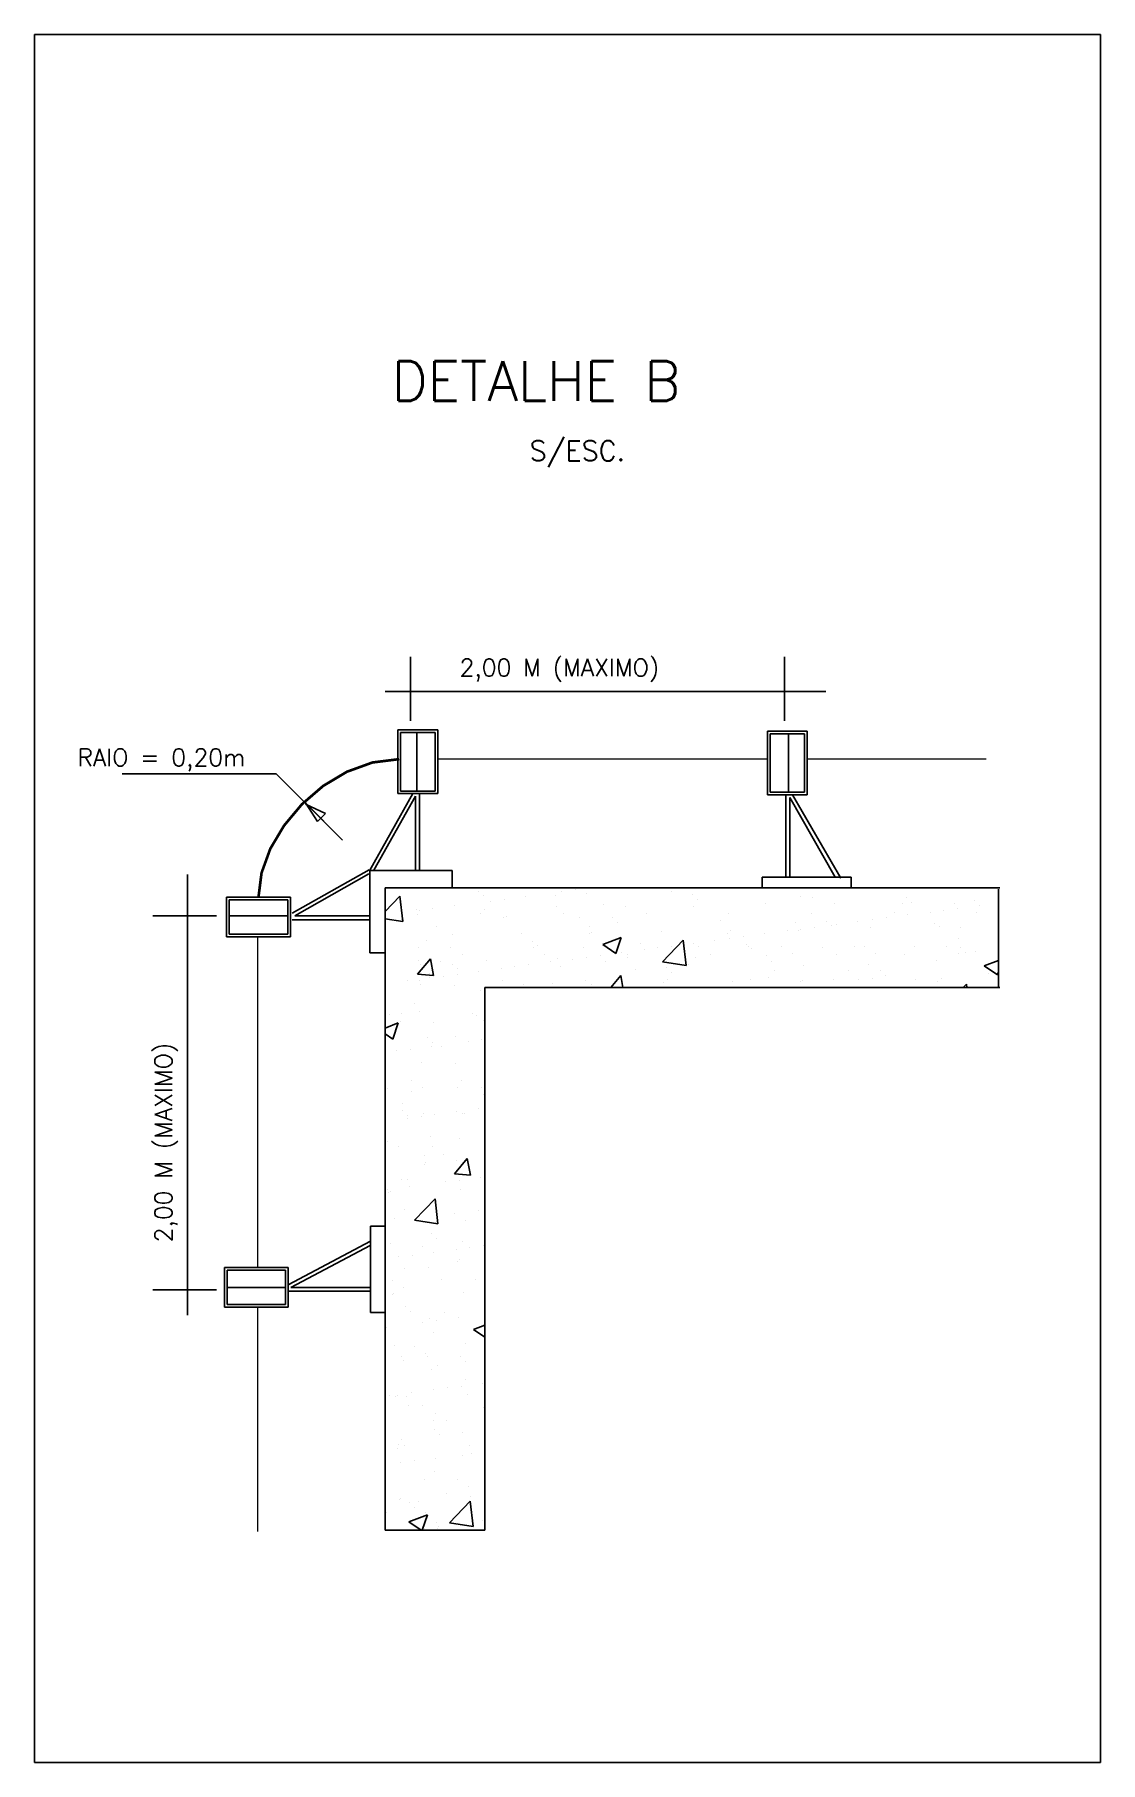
# Model space of a CAD drawing. Extents: x 0 to 0.08, y 0 to 0.13.
import ezdxf

# ---------------------------------------------------------------- set-up
doc = ezdxf.new("R2010")
doc.units = 0
doc.header["$LTSCALE"] = 250
doc.header["$MEASUREMENT"] = 0
doc.layers.get('0').update_dxf_attribs({"linetype": 'CONTINUOUS'})
doc.layers.add('PARA-RAIOS', color=7, linetype='CONTINUOUS')
doc.styles.add('ROMANS', font='ROMANS', dxfattribs={"height": 150})

# ---------------------------------------------------------------- blocks, each defined once
blk = doc.blocks.new('*X3')
at = {"color": 0}
for p, q in [((47978, 24588), (47978, 24588)), ((48262, 24564), (48262, 24564)), ((48299, 24530), (48299, 24530)), ((48354, 24490), (48354, 24490)), ((48458, 24504), (48458, 24504)), ((48601, 24589), (48601, 24589)), ((48621, 24525), (48621, 24525)), ((48892, 24561), (48892, 24561)), ((48997, 24575), (48997, 24575)), ((49074, 24546), (49074, 24546)), ((49874, 24539), (49874, 24539)), ((49911, 24506), (49911, 24506)), ((50686, 24522), (50686, 24522)), ((51487, 24515), (51487, 24515)), ((51524, 24481), (51524, 24481)), ((51998, 24493), (51998, 24493)), ((47698, 24355), (47698, 24355)), ((47796, 24429), (47796, 24429)), ((47816, 24419), (47816, 24419)), ((47920, 24433), (47920, 24433)), ((48082, 24454), (48082, 24454)), ((48282, 24395), (48282, 24395)), ((48307, 24427), (48307, 24427)), ((48473, 24371), (48473, 24371)), ((48848, 24446), (48848, 24446)), ((48905, 24396), (48905, 24396)), ((49273, 24364), (49273, 24364)), ((49371, 24453), (49371, 24453)), ((49527, 24397), (49527, 24397)), ((49883, 24450), (49883, 24450)), ((50150, 24398), (50150, 24398)), ((50423, 24470), (50423, 24470)), ((50773, 24399), (50773, 24399)), ((50946, 24476), (50946, 24476)), ((51230, 24351), (51230, 24351)), ((51334, 24365), (51334, 24365)), ((51396, 24401), (51396, 24401)), ((51458, 24474), (51458, 24474)), ((51497, 24386), (51497, 24386)), ((51769, 24422), (51769, 24422)), ((51873, 24435), (51873, 24435)), ((52019, 24402), (52019, 24402)), ((52035, 24457), (52035, 24457)), ((48066, 24241), (48066, 24241)), ((48590, 24248), (48590, 24248)), ((49101, 24246), (49101, 24246)), ((49310, 24330), (49310, 24330)), ((49642, 24265), (49642, 24265)), ((50085, 24346), (50085, 24346)), ((50165, 24272), (50165, 24272)), ((50258, 24223), (50258, 24223)), ((50420, 24244), (50420, 24244)), ((50677, 24269), (50677, 24269)), ((50692, 24280), (50692, 24280)), ((50796, 24294), (50796, 24294)), ((50885, 24339), (50885, 24339)), ((50922, 24306), (50922, 24306)), ((50959, 24315), (50959, 24315)), ((51217, 24289), (51217, 24289)), ((51698, 24322), (51698, 24322)), ((51740, 24296), (51740, 24296)), ((47872, 24195), (47872, 24195)), ((48055, 24141), (48055, 24141)), ((48140, 24088), (48140, 24088)), ((48672, 24188), (48672, 24188)), ((48678, 24142), (48678, 24142)), ((48709, 24155), (48709, 24155)), ((48762, 24089), (48762, 24089)), ((49344, 24102), (49344, 24102)), ((49385, 24090), (49385, 24090)), ((49484, 24171), (49484, 24171)), ((49615, 24138), (49615, 24138)), ((49719, 24152), (49719, 24152)), ((49882, 24173), (49882, 24173)), ((49924, 24145), (49924, 24145)), ((50008, 24091), (50008, 24091)), ((50154, 24209), (50154, 24209)), ((50284, 24164), (50284, 24164)), ((50321, 24130), (50321, 24130)), ((50547, 24146), (50547, 24146)), ((50631, 24092), (50631, 24092)), ((50959, 24091), (50959, 24091)), ((51096, 24146), (51096, 24146)), ((51169, 24147), (51169, 24147)), ((51254, 24093), (51254, 24093)), ((51471, 24089), (51471, 24089)), ((51792, 24148), (51792, 24148)), ((51877, 24094), (51877, 24094)), ((51897, 24139), (51897, 24139)), ((51933, 24106), (51933, 24106)), ((52011, 24108), (52011, 24108)), ((47808, 24044), (47808, 24044)), ((48071, 24013), (48071, 24013)), ((48108, 23979), (48108, 23979)), ((48267, 23961), (48267, 23961)), ((48320, 24041), (48320, 24041)), ((48538, 23996), (48538, 23996)), ((48643, 24010), (48643, 24010)), ((48805, 24032), (48805, 24032)), ((48860, 24061), (48860, 24061)), ((48883, 23995), (48883, 23995)), ((49077, 24067), (49077, 24067)), ((49181, 24081), (49181, 24081)), ((49384, 24067), (49384, 24067)), ((49683, 23988), (49683, 23988)), ((49895, 24065), (49895, 24065)), ((50436, 24084), (50436, 24084)), ((50495, 23971), (50495, 23971)), ((51295, 23964), (51295, 23964)), ((47566, 23868), (47566, 23868)), ((47728, 23890), (47728, 23890)), ((47820, 23893), (47820, 23893)), ((48000, 23926), (48000, 23926)), ((48079, 23856), (48079, 23856)), ((48104, 23939), (48104, 23939)), ((48443, 23894), (48443, 23894)), ((48602, 23863), (48602, 23863)), ((49066, 23895), (49066, 23895)), ((49114, 23860), (49114, 23860)), ((49654, 23880), (49654, 23880)), ((49689, 23896), (49689, 23896)), ((49720, 23955), (49720, 23955)), ((50178, 23886), (50178, 23886)), ((50312, 23897), (50312, 23897)), ((50689, 23884), (50689, 23884)), ((50935, 23899), (50935, 23899)), ((51229, 23904), (51229, 23904)), ((51332, 23930), (51332, 23930)), ((51557, 23900), (51557, 23900)), ((51753, 23910), (51753, 23910)), ((52107, 23946), (52107, 23946)), ((48282, 23820), (48282, 23820)), ((47594, 23639), (47594, 23639)), ((47678, 23586), (47678, 23586)), ((47680, 23644), (47680, 23644)), ((47821, 23658), (47821, 23658)), ((48217, 23640), (48217, 23640)), ((48301, 23587), (48301, 23587)), ((47879, 23462), (47879, 23462)), ((48091, 23471), (48091, 23471)), ((48289, 23446), (48289, 23446)), ((47646, 23361), (47646, 23361)), ((47750, 23375), (47750, 23375)), ((47913, 23396), (47913, 23396)), ((47916, 23428), (47916, 23428)), ((47982, 23392), (47982, 23392)), ((48185, 23432), (48185, 23432)), ((47834, 23273), (47834, 23273)), ((48090, 23268), (48090, 23268)), ((47564, 23066), (47564, 23066)), ((47756, 23138), (47756, 23138)), ((47840, 23085), (47840, 23085)), ((48104, 23085), (48104, 23085)), ((48289, 23086), (48289, 23086)), ((47688, 22911), (47688, 22911)), ((47725, 22877), (47725, 22877)), ((47831, 22868), (47831, 22868)), ((47846, 22888), (47846, 22888)), ((47935, 22881), (47935, 22881)), ((48097, 22903), (48097, 22903)), ((48144, 22891), (48144, 22891)), ((47576, 22681), (47576, 22681)), ((47899, 22717), (47899, 22717)), ((48117, 22700), (48117, 22700)), ((47917, 22638), (47917, 22638)), ((48001, 22584), (48001, 22584)), ((48098, 22535), (48098, 22535)), ((47859, 22502), (47859, 22502)), ((48135, 22501), (48135, 22501)), ((48282, 22409), (48282, 22409)), ((47581, 22317), (47581, 22317)), ((47589, 22295), (47589, 22295)), ((47682, 22389), (47682, 22389)), ((47743, 22338), (47743, 22338)), ((48015, 22374), (48015, 22374)), ((48119, 22388), (48119, 22388)), ((48129, 22315), (48129, 22315)), ((48305, 22390), (48305, 22390)), ((48309, 22342), (48309, 22342)), ((47708, 22166), (47708, 22166)), ((48079, 22137), (48079, 22137)), ((48163, 22083), (48163, 22083)), ((47602, 21910), (47602, 21910)), ((47844, 21889), (47844, 21889)), ((47907, 21984), (47907, 21984)), ((47944, 21950), (47944, 21950)), ((48142, 21929), (48142, 21929)), ((48199, 21880), (48199, 21880)), ((48303, 21894), (48303, 21894)), ((47661, 21810), (47661, 21810)), ((47765, 21823), (47765, 21823)), ((47928, 21845), (47928, 21845)), ((48118, 21791), (48118, 21791)), ((47617, 21635), (47617, 21635)), ((47884, 21731), (47884, 21731)), ((48240, 21636), (48240, 21636)), ((47614, 21524), (47614, 21524)), ((47702, 21581), (47702, 21581)), ((48154, 21544), (48154, 21544)), ((47715, 21433), (47715, 21433)), ((47752, 21399), (47752, 21399)), ((48005, 21388), (48005, 21388)), ((47574, 21280), (47574, 21280)), ((47845, 21316), (47845, 21316)), ((47897, 21346), (47897, 21346)), ((47926, 21239), (47926, 21239)), ((47950, 21330), (47950, 21330)), ((48112, 21351), (48112, 21351)), ((47627, 21139), (47627, 21139)), ((47779, 21134), (47779, 21134)), ((48167, 21159), (48167, 21159)), ((47863, 21080), (47863, 21080)), ((48125, 21057), (48125, 21057)), ((48162, 21023), (48162, 21023)), ((47561, 20848), (47561, 20848)), ((47909, 20961), (47909, 20961)), ((48134, 20836), (48134, 20836)), ((48167, 20887), (48167, 20887)), ((48297, 20858), (48297, 20858)), ((47596, 20765), (47596, 20765)), ((47639, 20754), (47639, 20754)), ((47758, 20787), (47758, 20787)), ((48030, 20822), (48030, 20822)), ((48180, 20773), (48180, 20773)), ((47735, 20688), (47735, 20688)), ((47922, 20575), (47922, 20575)), ((47940, 20633), (47940, 20633)), ((48025, 20580), (48025, 20580)), ((47934, 20506), (47934, 20506)), ((47971, 20472), (47971, 20472)), ((47652, 20368), (47652, 20368)), ((47705, 20385), (47705, 20385)), ((48145, 20313), (48145, 20313)), ((48192, 20388), (48192, 20388)), ((48214, 20329), (48214, 20329)), ((47676, 20258), (47676, 20258)), ((47780, 20272), (47780, 20272)), ((47934, 20190), (47934, 20190)), ((47943, 20293), (47943, 20293)), ((47563, 20078), (47563, 20078)), ((48102, 20132), (48102, 20132)), ((48186, 20079), (48186, 20079)), ((47665, 19983), (47665, 19983)), ((47743, 19955), (47743, 19955)), ((47780, 19921), (47780, 19921)), ((48205, 20002), (48205, 20002)), ((47867, 19884), (47867, 19884)), ((47947, 19805), (47947, 19805)), ((47860, 19765), (47860, 19765)), ((47954, 19761), (47954, 19761)), ((47964, 19778), (47964, 19778))]:
    blk.add_line(p, q, dxfattribs=at)
blk = doc.blocks.new('*X2')
at = {"color": 0}
for p, q in [((47560, 24411), (47671, 24527)), ((47693, 24337), (47671, 24527)), ((48844, 24536), (48844, 24536)), ((49714, 24564), (49714, 24564)), ((50782, 24519), (50782, 24519)), ((47560, 24358), (47693, 24337)), ((47805, 24386), (47805, 24386)), ((48451, 24368), (48451, 24368)), ((49208, 24467), (49208, 24467)), ((51850, 24474), (51850, 24474)), ((47950, 24302), (47950, 24302)), ((51895, 24289), (51895, 24289)), ((49199, 24163), (49339, 24217)), ((49199, 24163), (49298, 24096)), ((49298, 24096), (49339, 24217)), ((49650, 24034), (49806, 24196)), ((49828, 24006), (49806, 24196)), ((50856, 24139), (50856, 24139)), ((51876, 24205), (51876, 24205)), ((47805, 23940), (47901, 24055)), ((47924, 23929), (47901, 24055)), ((49650, 24034), (49828, 24006)), ((49846, 24011), (49846, 24011)), ((50710, 24005), (50710, 24005)), ((51203, 24010), (51203, 24010)), ((52073, 24003), (52180, 24044)), ((52073, 24003), (52173, 23936)), ((52173, 23936), (52180, 23957)), ((47805, 23940), (47924, 23929)), ((47827, 23861), (47827, 23861)), ((48819, 23871), (48819, 23871)), ((49261, 23840), (49336, 23929)), ((49352, 23840), (49336, 23929)), ((49945, 23845), (49945, 23845)), ((50446, 23911), (50446, 23911)), ((51916, 23840), (51940, 23865)), ((51943, 23840), (51940, 23865)), ((47780, 23721), (47780, 23721)), ((47560, 23534), (47659, 23572)), ((47618, 23451), (47659, 23572)), ((47925, 23579), (47925, 23579)), ((47560, 23490), (47618, 23451)), ((47756, 23055), (47756, 23055)), ((47690, 22965), (47690, 22965)), ((48156, 22890), (48156, 22890)), ((47859, 22571), (47859, 22571)), ((48082, 22435), (48179, 22550)), ((48202, 22425), (48179, 22550)), ((48082, 22435), (48202, 22425)), ((47732, 22389), (47732, 22389)), ((47781, 22086), (47936, 22248)), ((47958, 22058), (47936, 22248)), ((47630, 22101), (47630, 22101)), ((47781, 22086), (47958, 22058)), ((48107, 21778), (48107, 21778)), ((47707, 21723), (47707, 21723)), ((48226, 21262), (48310, 21295)), ((48226, 21262), (48310, 21205)), ((47683, 21058), (47683, 21058)), ((47718, 20756), (47718, 20756)), ((47841, 20689), (47841, 20689)), ((48140, 20487), (48140, 20487)), ((47659, 20392), (47659, 20392)), ((47684, 20432), (47684, 20432)), ((47815, 19967), (47815, 19967)), ((48046, 19806), (48201, 19969)), ((48224, 19779), (48201, 19969)), ((47739, 19812), (47879, 19866)), ((47739, 19812), (47831, 19750)), ((47840, 19750), (47879, 19866)), ((48046, 19806), (48224, 19779))]:
    blk.add_line(p, q, dxfattribs=at)
blk = doc.blocks.new('*X1')
at = {"color": 0}
for p, q in [((49027, 24364), (49027, 24364)), ((51665, 24408), (51665, 24408)), ((51873, 24435), (51873, 24435)), ((48066, 24241), (48066, 24241)), ((49101, 24296), (49101, 24296)), ((49113, 24255), (49113, 24255)), ((50137, 24250), (50137, 24250)), ((50588, 24266), (50588, 24266)), ((50651, 24329), (50651, 24329)), ((50796, 24294), (50796, 24294)), ((51121, 24336), (51121, 24336)), ((51217, 24289), (51217, 24289)), ((47809, 24141), (47809, 24141)), ((49055, 24144), (49055, 24144)), ((49511, 24124), (49511, 24124)), ((49719, 24152), (49719, 24152)), ((50044, 24195), (50044, 24195)), ((50301, 24146), (50301, 24146)), ((51546, 24148), (51546, 24148)), ((47825, 24013), (47825, 24013)), ((47978, 24034), (47978, 24034)), ((48434, 23983), (48434, 23983)), ((48643, 24010), (48643, 24010)), ((48968, 24053), (48968, 24053)), ((49224, 24036), (49224, 24036)), ((49449, 23977), (49449, 23977)), ((50469, 24038), (50469, 24038)), ((51049, 23964), (51049, 23964)), ((51715, 24041), (51715, 24041)), ((47566, 23868), (47566, 23868)), ((47891, 23911), (47891, 23911)), ((47898, 23945), (47898, 23945)), ((48574, 23841), (48574, 23841)), ((49654, 23880), (49654, 23880)), ((50701, 23893), (50701, 23893)), ((51123, 23896), (51123, 23896)), ((51724, 23888), (51724, 23888)), ((48246, 23626), (48246, 23626)), ((48091, 23471), (48091, 23471)), ((47576, 23075), (47576, 23075)), ((48132, 23140), (48132, 23140)), ((48260, 22924), (48260, 22924)), ((48301, 23032), (48301, 23032)), ((47726, 22854), (47726, 22854)), ((47935, 22881), (47935, 22881)), ((48117, 22700), (48117, 22700)), ((47663, 22643), (47663, 22643)), ((47864, 22524), (47864, 22524)), ((47601, 22304), (47601, 22304)), ((48262, 22159), (48262, 22159)), ((48142, 21929), (48142, 21929)), ((48303, 21894), (48303, 21894)), ((48095, 21867), (48095, 21867)), ((47986, 21641), (47986, 21641)), ((47626, 21534), (47626, 21534)), ((48167, 21159), (48167, 21159)), ((47701, 21027), (47701, 21027)), ((47879, 21057), (47879, 21057)), ((47953, 20989), (47953, 20989)), ((47596, 20765), (47596, 20765)), ((47651, 20763), (47651, 20763)), ((47921, 20808), (47921, 20808)), ((48301, 20671), (48301, 20671)), ((48309, 20640), (48309, 20640)), ((48192, 20388), (48192, 20388)), ((47856, 20132), (47856, 20132)), ((47677, 19992), (47677, 19992)), ((48025, 20025), (48025, 20025)), ((47570, 19887), (47570, 19887)), ((48290, 19821), (48290, 19821)), ((47756, 19751), (47756, 19751)), ((47964, 19778), (47964, 19778))]:
    blk.add_line(p, q, dxfattribs=at)
blk = doc.blocks.new('*X0')
at = {"color": 0}
for p, q in [((49027, 24364), (49027, 24364)), ((51665, 24408), (51665, 24408)), ((51873, 24435), (51873, 24435)), ((48066, 24241), (48066, 24241)), ((49101, 24296), (49101, 24296)), ((49113, 24255), (49113, 24255)), ((50137, 24250), (50137, 24250)), ((50588, 24266), (50588, 24266)), ((50651, 24329), (50651, 24329)), ((50796, 24294), (50796, 24294)), ((51121, 24336), (51121, 24336)), ((51217, 24289), (51217, 24289)), ((47809, 24141), (47809, 24141)), ((49055, 24144), (49055, 24144)), ((49511, 24124), (49511, 24124)), ((49719, 24152), (49719, 24152)), ((50044, 24195), (50044, 24195)), ((50301, 24146), (50301, 24146)), ((51546, 24148), (51546, 24148)), ((47825, 24013), (47825, 24013)), ((47978, 24034), (47978, 24034)), ((48434, 23983), (48434, 23983)), ((48643, 24010), (48643, 24010)), ((48968, 24053), (48968, 24053)), ((49224, 24036), (49224, 24036)), ((49449, 23977), (49449, 23977)), ((50469, 24038), (50469, 24038)), ((51049, 23964), (51049, 23964)), ((51715, 24041), (51715, 24041)), ((47566, 23868), (47566, 23868)), ((47891, 23911), (47891, 23911)), ((47898, 23945), (47898, 23945)), ((48574, 23841), (48574, 23841)), ((49654, 23880), (49654, 23880)), ((50701, 23893), (50701, 23893)), ((51123, 23896), (51123, 23896)), ((51724, 23888), (51724, 23888)), ((48246, 23626), (48246, 23626)), ((48091, 23471), (48091, 23471)), ((47576, 23075), (47576, 23075)), ((48132, 23140), (48132, 23140)), ((48260, 22924), (48260, 22924)), ((48301, 23032), (48301, 23032)), ((47726, 22854), (47726, 22854)), ((47935, 22881), (47935, 22881)), ((48117, 22700), (48117, 22700)), ((47663, 22643), (47663, 22643)), ((47864, 22524), (47864, 22524)), ((47601, 22304), (47601, 22304)), ((48262, 22159), (48262, 22159)), ((48142, 21929), (48142, 21929)), ((48303, 21894), (48303, 21894)), ((48095, 21867), (48095, 21867)), ((47986, 21641), (47986, 21641)), ((47626, 21534), (47626, 21534)), ((48167, 21159), (48167, 21159)), ((47701, 21027), (47701, 21027)), ((47879, 21057), (47879, 21057)), ((47953, 20989), (47953, 20989)), ((47596, 20765), (47596, 20765)), ((47651, 20763), (47651, 20763)), ((47921, 20808), (47921, 20808)), ((48301, 20671), (48301, 20671)), ((48309, 20640), (48309, 20640)), ((48192, 20388), (48192, 20388)), ((47856, 20132), (47856, 20132)), ((47677, 19992), (47677, 19992)), ((48025, 20025), (48025, 20025)), ((47570, 19887), (47570, 19887)), ((48290, 19821), (48290, 19821)), ((47756, 19751), (47756, 19751)), ((47964, 19778), (47964, 19778))]:
    blk.add_line(p, q, dxfattribs=at)

msp = doc.modelspace()

# ---------------------------------------------------------------- linework, layer by layer
at = {"layer": 'PARA-RAIOS'}
for p, q in [((0, 0.1302), (0, 0)), ((0.0803, 0.1302), (0, 0.1302)), ((0.0803, 0), (0.0803, 0.1302)), ((0.02831, 0.0785), (0.02831, 0.0833)), ((0.05651, 0.0785), (0.05651, 0.0833)), ((0.02641, 0.0807), (0.05841, 0.0807)), ((0.05961, 0.0807), (0.04851, 0.0807)), ((0.02737, 0.073), (0.02737, 0.0778)), ((0.02737, 0.0778), (0.03037, 0.0778)), ((0.02757, 0.0732), (0.02757, 0.0776)), ((0.02757, 0.0776), (0.03017, 0.0776)), ((0.02881, 0.07319), (0.02881, 0.07755)), ((0.03017, 0.0776), (0.03017, 0.0732)), ((0.03037, 0.0778), (0.03037, 0.073)), ((0.05521, 0.0777), (0.05821, 0.0777)), ((0.05521, 0.0729), (0.05521, 0.0777)), ((0.05541, 0.0775), (0.05801, 0.0775)), ((0.05541, 0.0731), (0.05541, 0.0775)), ((0.05681, 0.0775), (0.05681, 0.0731)), ((0.05801, 0.0775), (0.05801, 0.0731)), ((0.05821, 0.0777), (0.05821, 0.0729)), ((0.00661, 0.0745), (0.01821, 0.0745)), ((0.01821, 0.0745), (0.02321, 0.0695)), ((0.02524, 0.06719), (0.02851, 0.073)), ((0.03037, 0.073), (0.02737, 0.073)), ((0.03017, 0.0732), (0.02757, 0.0732)), ((0.02901, 0.073), (0.02901, 0.0672)), ((0.05801, 0.0731), (0.05541, 0.0731)), ((0.02041, 0.0723), (0.02131, 0.0709)), ((0.02321, 0.0695), (0.02041, 0.0723)), ((0.02191, 0.0715), (0.02041, 0.0722)), ((0.02871, 0.0728), (0.02555, 0.06723)), ((0.02871, 0.0672), (0.02871, 0.0728)), ((0.05821, 0.0729), (0.05521, 0.0729)), ((0.05661, 0.0729), (0.05661, 0.0667)), ((0.05691, 0.0727), (0.06031, 0.0667)), ((0.05691, 0.0667), (0.05691, 0.0727)), ((0.06074, 0.06662), (0.05711, 0.0729)), ((0.02131, 0.0709), (0.02191, 0.0715)), ((0.01151, 0.0669), (0.01151, 0.0558)), ((0.02522, 0.06727), (0.01941, 0.064)), ((0.01961, 0.0638), (0.02518, 0.06696)), ((0.02527, 0.067), (0.02527, 0.0672)), ((0.02527, 0.0672), (0.03147, 0.0672)), ((0.02527, 0.067), (0.02527, 0.061)), ((0.03147, 0.0672), (0.03147, 0.0659)), ((0.05481, 0.0667), (0.06151, 0.0667)), ((0.05481, 0.0667), (0.05481, 0.0659)), ((0.05561, 0.0667), (0.05481, 0.0667)), ((0.06151, 0.0667), (0.05531, 0.0667)), ((0.05631, 0.0667), (0.05661, 0.0667)), ((0.06001, 0.0667), (0.06051, 0.0667)), ((0.06151, 0.0659), (0.06151, 0.0667)), ((0.01151, 0.0337), (0.01151, 0.0657)), ((0.01447, 0.0622), (0.01447, 0.0652)), ((0.01447, 0.0652), (0.01927, 0.0652)), ((0.01927, 0.0652), (0.01927, 0.0622)), ((0.07271, 0.0659), (0.02641, 0.0659)), ((0.02641, 0.0659), (0.02641, 0.0175)), ((0.05481, 0.0659), (0.06141, 0.0659)), ((0.06141, 0.0659), (0.06151, 0.0659)), ((0.07261, 0.0584), (0.07261, 0.0658)), ((0.01371, 0.0638), (0.00891, 0.0638)), ((0.01461, 0.0638), (0.01911, 0.0638)), ((0.01467, 0.0624), (0.01467, 0.065)), ((0.01467, 0.065), (0.01907, 0.065)), ((0.01907, 0.065), (0.01907, 0.0624)), ((0.02521, 0.0638), (0.01961, 0.0638)), ((0.02527, 0.0626), (0.02527, 0.0648)), ((0.01941, 0.0635), (0.02521, 0.0635)), ((0.01927, 0.0622), (0.01447, 0.0622)), ((0.01907, 0.0624), (0.01467, 0.0624)), ((0.02527, 0.061), (0.02547, 0.061)), ((0.02547, 0.061), (0.02637, 0.061)), ((0.03391, 0.0584), (0.07271, 0.0584)), ((0.03391, 0.0175), (0.03391, 0.0584)), ((0.02641, 0.0404), (0.02531, 0.0404)), ((0.02531, 0.0369), (0.02531, 0.0404)), ((0.02531, 0.0339), (0.02531, 0.0404)), ((0.02532, 0.03927), (0.01911, 0.036)), ((0.01931, 0.0358), (0.02528, 0.03896)), ((0.02641, 0.0381), (0.02641, 0.0339)), ((0.01431, 0.0373), (0.01911, 0.0373)), ((0.01431, 0.0343), (0.01431, 0.0373)), ((0.01451, 0.0371), (0.01891, 0.0371)), ((0.01451, 0.0345), (0.01451, 0.0371)), ((0.01891, 0.0371), (0.01891, 0.0345)), ((0.01911, 0.0373), (0.01911, 0.0343)), ((0.01371, 0.0356), (0.00891, 0.0356)), ((0.01891, 0.0358), (0.01451, 0.0358)), ((0.01911, 0.0355), (0.02531, 0.0355)), ((0.02531, 0.0358), (0.01931, 0.0358)), ((0.01911, 0.0343), (0.01431, 0.0343)), ((0.01891, 0.0345), (0.01451, 0.0345)), ((0.02531, 0.0339), (0.02531, 0.0347)), ((0.02641, 0.0339), (0.02531, 0.0339)), ((0.02641, 0.0175), (0.03391, 0.0175)), ((0, 0), (0.0803, 0))]:
    msp.add_line(p, q, dxfattribs=at)
for points, const_width in [([(0.01687, 0.0652), (0.0171, 0.06703), (0.01776, 0.06885), (0.0188, 0.0706), (0.02014, 0.0722), (0.02174, 0.07358), (0.02353, 0.07465), (0.02546, 0.07535), (0.02747, 0.0756)], 0.0002), ([(0.03041, 0.0756), (0.05521, 0.0756)], 0.0001), ([(0.05821, 0.0756), (0.07171, 0.0756)], 0.0001), ([(0.01681, 0.0622), (0.01681, 0.0373)], 0.0001), ([(0.01681, 0.0343), (0.01681, 0.0174)], 0.0001)]:
    msp.add_lwpolyline(points, dxfattribs=dict(at, const_width=const_width))

# ---------------------------------------------------------------- block references
at = {"layer": 'PARA-RAIOS', "xscale": 1e-05, "yscale": 1e-05, "zscale": 1e-05}
for name in ['*X2', '*X3', '*X1', '*X0']:
    msp.add_blockref(name, (-0.44919, -0.18), dxfattribs=at)

# ---------------------------------------------------------------- texts
at = {"layer": 'PARA-RAIOS', "style": 'ROMANS'}
for s, height, p in [('DETALHE B', 0.003, (0.02691, 0.1026)), ('S/ESC.', 0.0015, (0.03729, 0.09809)), ('2,00 M (MAXIMO)', 0.0013, (0.03202, 0.08185)), ('RAIO = 0,20m', 0.0013, (0.00323, 0.07508))]:
    msp.add_text(s, height=height, dxfattribs=at).set_placement(p)
msp.add_text('2,00 M (MAXIMO)', height=0.0013, rotation=90, dxfattribs=at).set_placement((0.01036, 0.03919))

doc.saveas('drawing.dxf')
